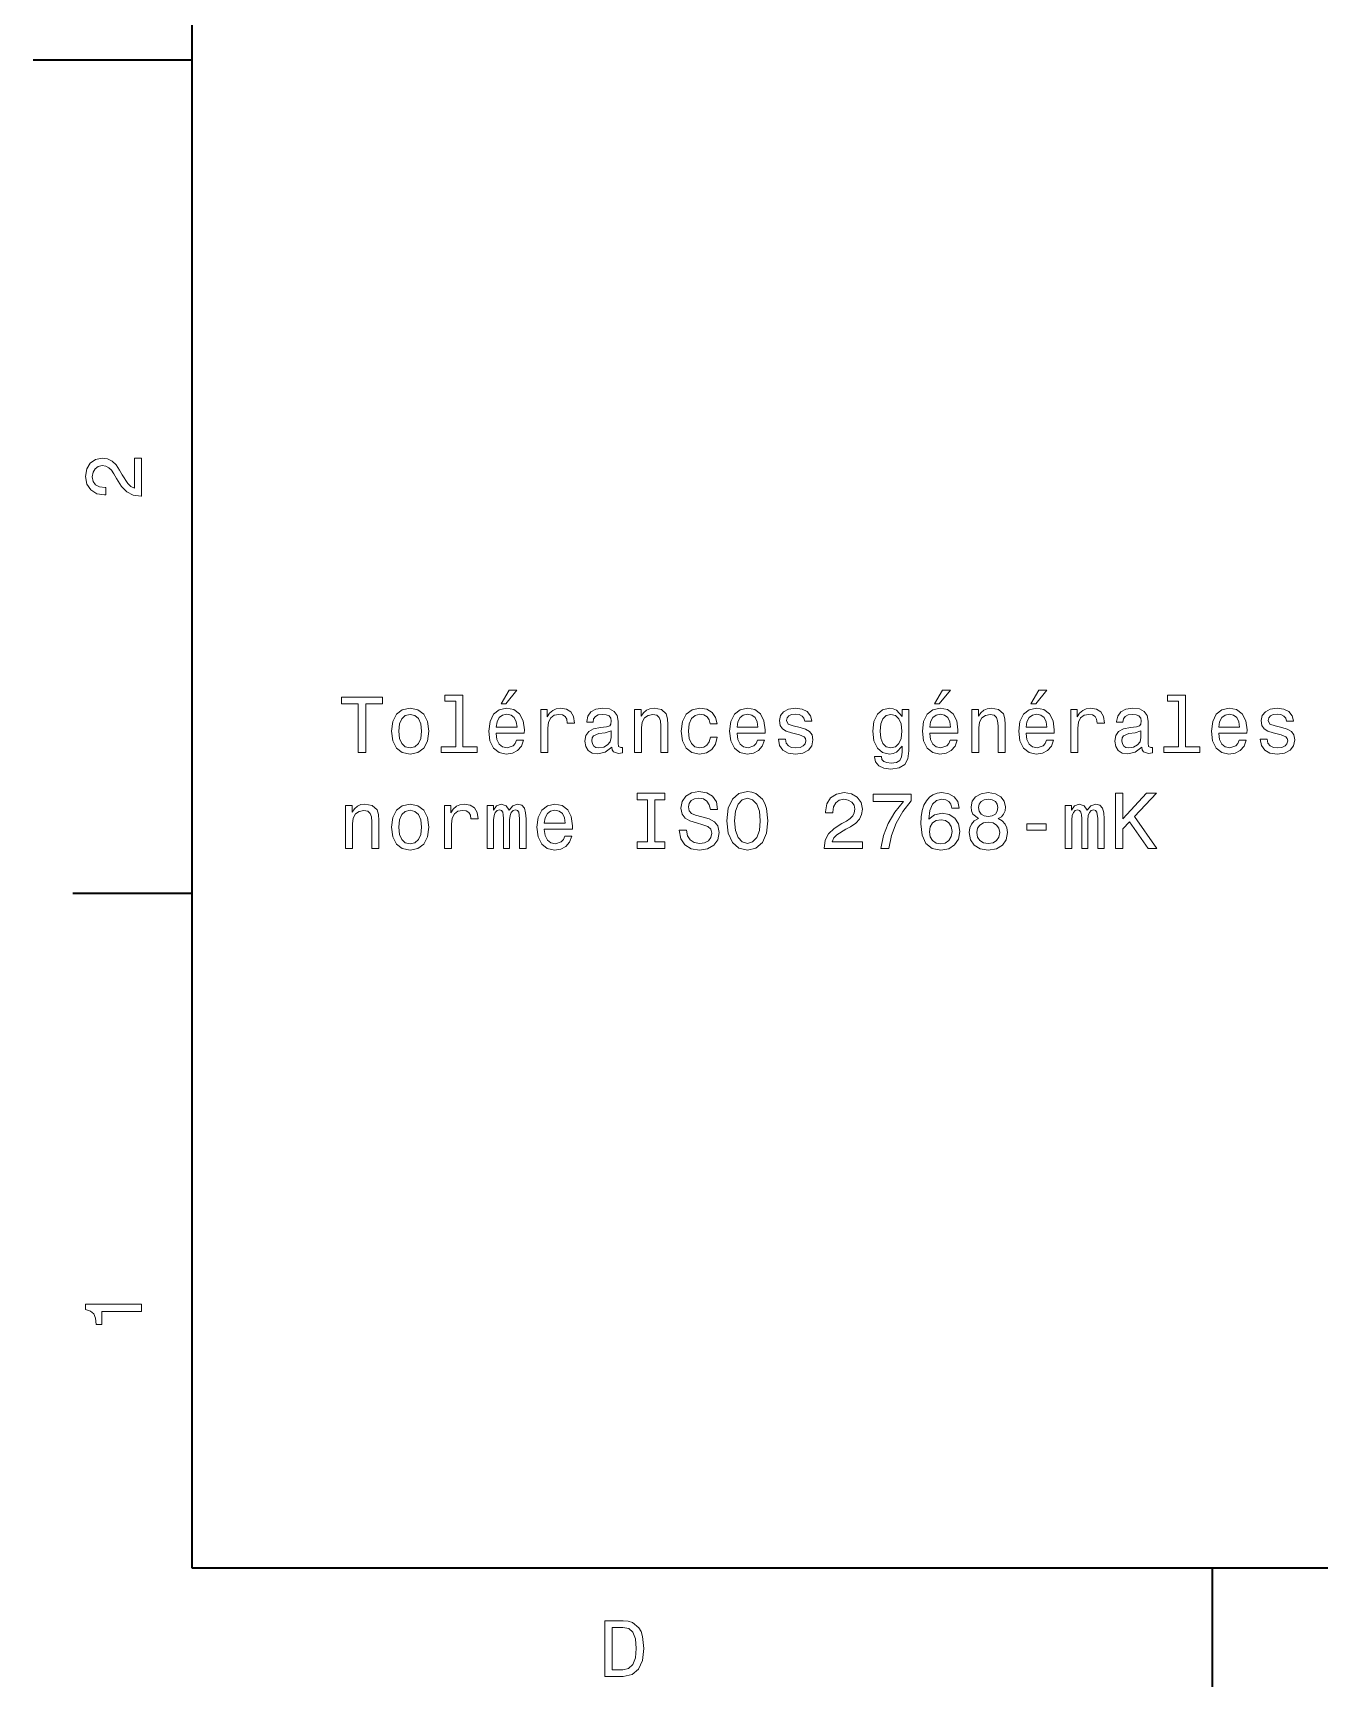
# Model space of a CAD drawing. Extents: x 0 to 297, y 0 to 210.
# Drawn here: x 0 to 81.1, y 2.5 to 106.7 of the extents above; entities that cross this region are included whole.
import ezdxf

# ---------------------------------------------------------------- set-up
doc = ezdxf.new("R2010")
doc.units = 0

msp = doc.modelspace()

# ---------------------------------------------------------------- linework, layer by layer
at = {"color": 7, "lineweight": 35}
for p, q in [((10, 200), (10, 10)), ((10, 10), (287, 10))]:
    msp.add_line(p, q, dxfattribs=at)
at = {"color": 7, "lineweight": 35, "ltscale": 0.25}
msp.add_line((10, 105), (0, 105), dxfattribs=at)
at = {"color": 7, "lineweight": 35, "ltscale": 0.1875}
for p, q in [((10, 52.5), (2.5, 52.5)), ((74.300003, 10), (74.300003, 2.5))]:
    msp.add_line(p, q, dxfattribs=at)
at = {"color": 7, "lineweight": 13}
for points in [[(6.833213, 77.519447), (6.833213, 79.925072), (6.399496, 79.925072), (6.399496, 78.023773), (6.162464, 78.129684), (5.965778, 78.311241), (5.607709, 78.871033), (5.456412, 79.168587), (5.239553, 79.501442), (4.987392, 79.738472), (4.689842, 79.874641), (4.351945, 79.925072), (3.928314, 79.839333), (3.595461, 79.602303), (3.383646, 79.239189), (3.307997, 78.770172), (3.393732, 78.286018), (3.630764, 77.91787), (4.009006, 77.680832), (4.508286, 77.600143), (4.578891, 77.600143), (4.578891, 78.059074), (4.538545, 78.059074), (4.195605, 78.104462), (3.943444, 78.240631), (3.782061, 78.457489), (3.726585, 78.744957), (3.777017, 79.03746), (3.903098, 79.254318), (4.099784, 79.395531), (4.346902, 79.445961), (4.578891, 79.41066), (4.775577, 79.314842), (4.947046, 79.153458), (5.098343, 78.931557), (5.259727, 78.634003), (5.572406, 78.139771), (5.90526, 77.791786), (6.308718, 77.585014), (6.818084, 77.519447)], [(20.496288, 61.365845), (20.960266, 61.365845), (20.960266, 64.442215), (22.019344, 64.442215), (22.019344, 64.865845), (19.432169, 64.865845), (19.432169, 64.442215), (20.496288, 64.442215)], [(26.638941, 64.613686), (26.638941, 61.739044), (25.726116, 61.739044), (25.726116, 61.365845), (27.990524, 61.365845), (27.990524, 61.739044), (27.082745, 61.739044), (27.082745, 64.986885), (25.942974, 64.986885), (25.942974, 64.613686)], [(29.488365, 64.442215), (29.785915, 64.442215), (30.486923, 65.299561), (29.992687, 65.299561)], [(56.812569, 64.442215), (57.110119, 64.442215), (57.811127, 65.299561), (57.316891, 65.299561)], [(62.884613, 64.442215), (63.182163, 64.442215), (63.883171, 65.299561), (63.388935, 65.299561)], [(72.179276, 64.613686), (72.179276, 61.739044), (71.266457, 61.739044), (71.266457, 61.365845), (73.530869, 61.365845), (73.530869, 61.739044), (72.623085, 61.739044), (72.623085, 64.986885), (71.483315, 64.986885), (71.483315, 64.613686)], [(22.58923, 62.71743), (22.66992, 62.102158), (22.901909, 61.648266), (23.270065, 61.365845), (23.764301, 61.270023), (24.253494, 61.365845), (24.621649, 61.643223), (24.853638, 62.097115), (24.939373, 62.71743), (24.853638, 63.332703), (24.621649, 63.791637), (24.253494, 64.069016), (23.764301, 64.169876), (23.270065, 64.069016), (22.901909, 63.786594), (22.66992, 63.332703)], [(23.043119, 62.722473), (23.088509, 63.176365), (23.229719, 63.504173), (23.456665, 63.705902), (23.764301, 63.776508), (24.066895, 63.705902), (24.29384, 63.509216), (24.435051, 63.176365), (24.485481, 62.722473), (24.435051, 62.263538), (24.29384, 61.930687), (24.066895, 61.728958), (23.764301, 61.663395), (23.456665, 61.728958), (23.229719, 61.930687), (23.088509, 62.263538)], [(29.180727, 62.591351), (30.955944, 62.591351), (30.960987, 62.798122), (30.880295, 63.378094), (30.658394, 63.81181), (30.305367, 64.074059), (29.836346, 64.169876), (29.377415, 64.069016), (29.024387, 63.786594), (28.797443, 63.32766), (28.716751, 62.722473), (28.7924, 62.102158), (29.019344, 61.648266), (29.367327, 61.365845), (29.821217, 61.270023), (30.214588, 61.335587), (30.537355, 61.507053), (30.774387, 61.779388), (30.910555, 62.142502), (30.471794, 62.142502), (30.381016, 61.940773), (30.249891, 61.789474), (29.876694, 61.668438), (29.58923, 61.723915), (29.37237, 61.900429), (29.231159, 62.187889), (29.180727, 62.576218)], [(29.180727, 62.964546), (29.236202, 63.312531), (29.37237, 63.569736), (29.579144, 63.726074), (29.851477, 63.781551), (30.118767, 63.726074), (30.325541, 63.569736), (30.451622, 63.312531), (30.497009, 62.964546)], [(31.994848, 61.365845), (32.438652, 61.365845), (32.438652, 62.914116), (32.484039, 63.287315), (32.620209, 63.554604), (32.84211, 63.715988), (33.13966, 63.771465), (33.361565, 63.73616), (33.527988, 63.635296), (33.628853, 63.463829), (33.664158, 63.231838), (34.113007, 63.231838), (34.052486, 63.640339), (33.886059, 63.932846), (33.608681, 64.10936), (33.230438, 64.169876), (32.973236, 64.129532), (32.751331, 64.028671), (32.554646, 63.857201), (32.398308, 63.62521), (32.398308, 64.074059), (31.994848, 64.074059)], [(36.473236, 61.718872), (36.473236, 61.703739), (36.498451, 61.532272), (36.574097, 61.411232), (36.891823, 61.315411), (37.138939, 61.355759), (37.138939, 61.698696), (37.033035, 61.683567), (36.891823, 61.74913), (36.866608, 61.950859), (36.866608, 63.352875), (36.806087, 63.710945), (36.629578, 63.963108), (36.321938, 64.114403), (35.888222, 64.169876), (35.464592, 64.10936), (35.151909, 63.937889), (34.955223, 63.670601), (34.889664, 63.317574), (34.889664, 63.287315), (35.288078, 63.287315), (35.32338, 63.49913), (35.43433, 63.650429), (35.615887, 63.741203), (35.873093, 63.776508), (36.120209, 63.751293), (36.296722, 63.675644), (36.40263, 63.544518), (36.437935, 63.362965), (36.417759, 63.151146), (36.337067, 63.045238), (36.135338, 62.994808), (35.757095, 62.95446), (35.32338, 62.863682), (35.015743, 62.702301), (34.834187, 62.450138), (34.778709, 62.076939), (34.829144, 61.744087), (34.985481, 61.496967), (35.237644, 61.34063), (35.585625, 61.285152), (36.054649, 61.39106)], [(37.900467, 61.365845), (38.344273, 61.365845), (38.344273, 62.929245), (38.389664, 63.287315), (38.535915, 63.549561), (38.762859, 63.710945), (39.065453, 63.771465), (39.307529, 63.721031), (39.458824, 63.584866), (39.534473, 63.357918), (39.559692, 63.055325), (39.559692, 61.365845), (40.003494, 61.365845), (40.003494, 63.146103), (39.983322, 63.504173), (39.892544, 63.801723), (39.594994, 64.074059), (39.131016, 64.169876), (38.87381, 64.134575), (38.656952, 64.038757), (38.470352, 63.877373), (38.324097, 63.660515), (38.324097, 64.074059), (37.900467, 64.074059)], [(42.661278, 63.176365), (43.100037, 63.176365), (43.009258, 63.579823), (42.7924, 63.897545), (42.454506, 64.094231), (42.015743, 64.169876), (41.531593, 64.069016), (41.163437, 63.786594), (40.93145, 63.32766), (40.850758, 62.712387), (40.926407, 62.102158), (41.153351, 61.648266), (41.511421, 61.365845), (42.000614, 61.270023), (42.434334, 61.345673), (42.772228, 61.557487), (43.004215, 61.890339), (43.10508, 62.334145), (42.68145, 62.334145), (42.605801, 62.051723), (42.464592, 61.839909), (42.262863, 61.708786), (42.015743, 61.668438), (41.708107, 61.734001), (41.486206, 61.93573), (41.350037, 62.263538), (41.304649, 62.727516), (41.350037, 63.181408), (41.491249, 63.509216), (41.718193, 63.710945), (42.015743, 63.781551), (42.277992, 63.73616), (42.474678, 63.620167), (42.605801, 63.428524)], [(44.360844, 62.591351), (46.136059, 62.591351), (46.141102, 62.798122), (46.06041, 63.378094), (45.838509, 63.81181), (45.485481, 64.074059), (45.016464, 64.169876), (44.557529, 64.069016), (44.204506, 63.786594), (43.977558, 63.32766), (43.896866, 62.722473), (43.972515, 62.102158), (44.199459, 61.648266), (44.547443, 61.365845), (45.001335, 61.270023), (45.394707, 61.335587), (45.717472, 61.507053), (45.954506, 61.779388), (46.090668, 62.142502), (45.651909, 62.142502), (45.561131, 61.940773), (45.430008, 61.789474), (45.056808, 61.668438), (44.769344, 61.723915), (44.552486, 61.900429), (44.411278, 62.187889), (44.360844, 62.576218)], [(44.360844, 62.964546), (44.416321, 63.312531), (44.552486, 63.569736), (44.759258, 63.726074), (45.031593, 63.781551), (45.298882, 63.726074), (45.505653, 63.569736), (45.631737, 63.312531), (45.677124, 62.964546)], [(48.334908, 62.944374), (47.906231, 63.045238), (47.588509, 63.161232), (47.482601, 63.398266), (47.512859, 63.564693), (47.618767, 63.68573), (47.790237, 63.761379), (48.037354, 63.791637), (48.274387, 63.761379), (48.460987, 63.670601), (48.582024, 63.534431), (48.632454, 63.352875), (49.066174, 63.352875), (49.066174, 63.362965), (48.990524, 63.690773), (48.783752, 63.947979), (48.460987, 64.10936), (48.037354, 64.169876), (47.608681, 64.10936), (47.296001, 63.942932), (47.099316, 63.695816), (47.038795, 63.383137), (47.084183, 63.080544), (47.225395, 62.868725), (47.457382, 62.71743), (47.79528, 62.611523), (48.289516, 62.490486), (48.59211, 62.364403), (48.672802, 62.263538), (48.703064, 62.112244), (48.657673, 61.925644), (48.536636, 61.784431), (48.339951, 61.693653), (48.077702, 61.663395), (47.800323, 61.693653), (47.598595, 61.799561), (47.462425, 61.971031), (47.406952, 62.208065), (46.978279, 62.208065), (47.048882, 61.804607), (47.255653, 61.5121), (47.583466, 61.335587), (48.037354, 61.270023), (48.511421, 61.335587), (48.859402, 61.5121), (49.071217, 61.794518), (49.146866, 62.162674), (49.091393, 62.480396), (48.935051, 62.697258), (48.677845, 62.838467)], [(55.188652, 61.486881), (55.188652, 64.074059), (54.765018, 64.074059), (54.765018, 63.635296), (54.417038, 64.033714), (54.205219, 64.134575), (53.968189, 64.169876), (53.539516, 64.069016), (53.206661, 63.786594), (52.989803, 63.332703), (52.914154, 62.722473), (52.989803, 62.107201), (53.206661, 61.653309), (53.539516, 61.365845), (53.968189, 61.270023), (54.210262, 61.305325), (54.411995, 61.396103), (54.765018, 61.779388), (54.765018, 61.396103), (54.724674, 61.09351), (54.613724, 60.876652), (54.401905, 60.750572), (54.084183, 60.705181), (53.806805, 60.735443), (53.610119, 60.811089), (53.494125, 60.942215), (53.458824, 61.118725), (53.030148, 61.118725), (53.030148, 61.098553), (53.095711, 60.775787), (53.29744, 60.53371), (53.620205, 60.377373), (54.058968, 60.321896), (54.583462, 60.397545), (54.931446, 60.60936), (55.128132, 60.977516)], [(53.373089, 62.722473), (53.418476, 63.171322), (53.554646, 63.504173), (53.76646, 63.700859), (54.048882, 63.771465), (54.346432, 63.700859), (54.568333, 63.504173), (54.704502, 63.171322), (54.754932, 62.722473), (54.704502, 62.263538), (54.568333, 61.93573), (54.346432, 61.734001), (54.048882, 61.668438), (53.76646, 61.734001), (53.554646, 61.93573), (53.418476, 62.268581)], [(56.504932, 62.591351), (58.280148, 62.591351), (58.285191, 62.798122), (58.204498, 63.378094), (57.982597, 63.81181), (57.62957, 64.074059), (57.160553, 64.169876), (56.701618, 64.069016), (56.348591, 63.786594), (56.121647, 63.32766), (56.040955, 62.722473), (56.116604, 62.102158), (56.343548, 61.648266), (56.691532, 61.365845), (57.14542, 61.270023), (57.538795, 61.335587), (57.861561, 61.507053), (58.098591, 61.779388), (58.23476, 62.142502), (57.795998, 62.142502), (57.705219, 61.940773), (57.574097, 61.789474), (57.200897, 61.668438), (56.913433, 61.723915), (56.696575, 61.900429), (56.555363, 62.187889), (56.504932, 62.576218)], [(56.504932, 62.964546), (56.560406, 63.312531), (56.696575, 63.569736), (56.903347, 63.726074), (57.175682, 63.781551), (57.442974, 63.726074), (57.649746, 63.569736), (57.775826, 63.312531), (57.821213, 62.964546)], [(59.152626, 61.365845), (59.596428, 61.365845), (59.596428, 62.929245), (59.641819, 63.287315), (59.788071, 63.549561), (60.015018, 63.710945), (60.317612, 63.771465), (60.559685, 63.721031), (60.710983, 63.584866), (60.786633, 63.357918), (60.811848, 63.055325), (60.811848, 61.365845), (61.255653, 61.365845), (61.255653, 63.146103), (61.235477, 63.504173), (61.144699, 63.801723), (60.847149, 64.074059), (60.383175, 64.169876), (60.125969, 64.134575), (59.909111, 64.038757), (59.722511, 63.877373), (59.576256, 63.660515), (59.576256, 64.074059), (59.152626, 64.074059)], [(62.576977, 62.591351), (64.352188, 62.591351), (64.357239, 62.798122), (64.276543, 63.378094), (64.054642, 63.81181), (63.701614, 64.074059), (63.232597, 64.169876), (62.773663, 64.069016), (62.420635, 63.786594), (62.193691, 63.32766), (62.112999, 62.722473), (62.188648, 62.102158), (62.415592, 61.648266), (62.763577, 61.365845), (63.217464, 61.270023), (63.61084, 61.335587), (63.933605, 61.507053), (64.170639, 61.779388), (64.306808, 62.142502), (63.868042, 62.142502), (63.777264, 61.940773), (63.646141, 61.789474), (63.272942, 61.668438), (62.985477, 61.723915), (62.76862, 61.900429), (62.627407, 62.187889), (62.576977, 62.576218)], [(62.576977, 62.964546), (62.63245, 63.312531), (62.76862, 63.569736), (62.975391, 63.726074), (63.247726, 63.781551), (63.515018, 63.726074), (63.72179, 63.569736), (63.84787, 63.312531), (63.893257, 62.964546)], [(65.391098, 61.365845), (65.8349, 61.365845), (65.8349, 62.914116), (65.880295, 63.287315), (66.016457, 63.554604), (66.238358, 63.715988), (66.535904, 63.771465), (66.757813, 63.73616), (66.92424, 63.635296), (67.025101, 63.463829), (67.06041, 63.231838), (67.509247, 63.231838), (67.44873, 63.640339), (67.282303, 63.932846), (67.004929, 64.10936), (66.626686, 64.169876), (66.369484, 64.129532), (66.147583, 64.028671), (65.950897, 63.857201), (65.794556, 63.62521), (65.794556, 64.074059), (65.391098, 64.074059)], [(69.869476, 61.718872), (69.869476, 61.703739), (69.894699, 61.532272), (69.970345, 61.411232), (70.288071, 61.315411), (70.535187, 61.355759), (70.535187, 61.698696), (70.429276, 61.683567), (70.288071, 61.74913), (70.262848, 61.950859), (70.262848, 63.352875), (70.202332, 63.710945), (70.025818, 63.963108), (69.718185, 64.114403), (69.28447, 64.169876), (68.86084, 64.10936), (68.548157, 63.937889), (68.351471, 63.670601), (68.285904, 63.317574), (68.285904, 63.287315), (68.684326, 63.287315), (68.719627, 63.49913), (68.830582, 63.650429), (69.012131, 63.741203), (69.269333, 63.776508), (69.516457, 63.751293), (69.69297, 63.675644), (69.798874, 63.544518), (69.834183, 63.362965), (69.814011, 63.151146), (69.733315, 63.045238), (69.531586, 62.994808), (69.153343, 62.95446), (68.719627, 62.863682), (68.411987, 62.702301), (68.230438, 62.450138), (68.174957, 62.076939), (68.225388, 61.744087), (68.381729, 61.496967), (68.633896, 61.34063), (68.981873, 61.285152), (69.450897, 61.39106)], [(74.721069, 62.591351), (76.496277, 62.591351), (76.501328, 62.798122), (76.420631, 63.378094), (76.19873, 63.81181), (75.845703, 64.074059), (75.376686, 64.169876), (74.917755, 64.069016), (74.564728, 63.786594), (74.337784, 63.32766), (74.257088, 62.722473), (74.332733, 62.102158), (74.559677, 61.648266), (74.907669, 61.365845), (75.361557, 61.270023), (75.754929, 61.335587), (76.077698, 61.507053), (76.314728, 61.779388), (76.450897, 62.142502), (76.012131, 62.142502), (75.921356, 61.940773), (75.79023, 61.789474), (75.41703, 61.668438), (75.129562, 61.723915), (74.912704, 61.900429), (74.7715, 62.187889), (74.721069, 62.576218)], [(74.721069, 62.964546), (74.776535, 63.312531), (74.912704, 63.569736), (75.119476, 63.726074), (75.391815, 63.781551), (75.659103, 63.726074), (75.865875, 63.569736), (75.991959, 63.312531), (76.037346, 62.964546)], [(78.695129, 62.944374), (78.266449, 63.045238), (77.94873, 63.161232), (77.842819, 63.398266), (77.873077, 63.564693), (77.978989, 63.68573), (78.150459, 63.761379), (78.397575, 63.791637), (78.634613, 63.761379), (78.821213, 63.670601), (78.942245, 63.534431), (78.992676, 63.352875), (79.426392, 63.352875), (79.426392, 63.362965), (79.350746, 63.690773), (79.143974, 63.947979), (78.821213, 64.10936), (78.397575, 64.169876), (77.968903, 64.10936), (77.656219, 63.942932), (77.459534, 63.695816), (77.399017, 63.383137), (77.444412, 63.080544), (77.585617, 62.868725), (77.817604, 62.71743), (78.155502, 62.611523), (78.649734, 62.490486), (78.952332, 62.364403), (79.03302, 62.263538), (79.063278, 62.112244), (79.017899, 61.925644), (78.896858, 61.784431), (78.700172, 61.693653), (78.437927, 61.663395), (78.160545, 61.693653), (77.958817, 61.799561), (77.822647, 61.971031), (77.767174, 62.208065), (77.338501, 62.208065), (77.409103, 61.804607), (77.615875, 61.5121), (77.943687, 61.335587), (78.397575, 61.270023), (78.871643, 61.335587), (79.21962, 61.5121), (79.431442, 61.794518), (79.507088, 62.162674), (79.451614, 62.480396), (79.295273, 62.697258), (79.038071, 62.838467)], [(36.422802, 62.313972), (36.362282, 62.051723), (36.200901, 61.849995), (35.958824, 61.718872), (35.661278, 61.673481), (35.469635, 61.698696), (35.333466, 61.779388), (35.24773, 61.920601), (35.222515, 62.117287), (35.242687, 62.2938), (35.32338, 62.41988), (35.646145, 62.561089), (36.054649, 62.621609), (36.422802, 62.742645)], [(69.819046, 62.313972), (69.75853, 62.051723), (69.597153, 61.849995), (69.355072, 61.718872), (69.057526, 61.673481), (68.865875, 61.698696), (68.729713, 61.779388), (68.643982, 61.920601), (68.618759, 62.117287), (68.638931, 62.2938), (68.719627, 62.41988), (69.042389, 62.561089), (69.450897, 62.621609), (69.819046, 62.742645)], [(38.712425, 55.742645), (38.066895, 55.742645), (38.066895, 55.319016), (39.821938, 55.319016), (39.821938, 55.742645), (39.176407, 55.742645), (39.176407, 58.395386), (39.821938, 58.395386), (39.821938, 58.819016), (38.066895, 58.819016), (38.066895, 58.395386), (38.712425, 58.395386)], [(41.183609, 56.473915), (40.724678, 56.473915), (40.825539, 55.939331), (41.077705, 55.545959), (41.466034, 55.308929), (41.990524, 55.223194), (42.509979, 55.303886), (42.898308, 55.525787), (43.145424, 55.873772), (43.236206, 56.332703), (43.160557, 56.74625), (42.948738, 57.013538), (42.605801, 57.190052), (42.146866, 57.321178), (41.753494, 57.417), (41.496292, 57.52795), (41.350037, 57.689331), (41.304649, 57.941494), (41.350037, 58.168438), (41.481163, 58.339909), (41.682892, 58.455902), (41.960266, 58.49625), (42.242691, 58.445816), (42.464592, 58.30965), (42.610844, 58.082703), (42.68145, 57.775066), (43.140381, 57.775066), (43.140381, 57.785152), (43.059692, 58.259216), (42.822662, 58.612244), (42.449463, 58.834145), (41.945137, 58.909794), (41.491249, 58.834145), (41.138222, 58.62233), (40.911278, 58.294521), (40.830585, 57.870888), (40.896149, 57.492645), (41.087791, 57.235443), (41.390381, 57.063972), (41.803928, 56.93285), (42.212429, 56.816853), (42.520065, 56.705902), (42.706665, 56.544521), (42.772228, 56.282272), (42.711708, 56.01498), (42.555367, 55.813251), (42.318336, 55.687172), (42.0107, 55.646824), (41.667763, 55.702301), (41.40551, 55.863686), (41.239086, 56.125931)], [(43.720352, 57.069016), (43.811131, 56.282272), (44.07338, 55.702301), (44.48188, 55.344231), (45.016464, 55.223194), (45.546001, 55.344231), (45.959549, 55.702301), (46.216751, 56.282272), (46.312572, 57.069016), (46.216751, 57.850716), (46.105801, 58.168438), (45.959549, 58.430687), (45.546001, 58.788757), (45.293839, 58.879536), (45.016464, 58.914837), (44.476837, 58.788757), (44.068336, 58.43573), (43.811131, 57.855759)], [(44.204506, 57.069016), (44.259979, 57.679245), (44.426407, 58.128094), (44.683609, 58.400429), (45.016464, 58.49625), (45.344273, 58.400429), (45.601479, 58.123051), (45.767906, 57.674202), (45.828423, 57.069016), (45.767906, 56.458786), (45.601479, 56.009937), (45.344273, 55.737602), (45.016464, 55.646824), (44.683609, 55.737602), (44.426407, 56.009937), (44.259979, 56.453743)], [(49.85796, 55.319016), (52.26358, 55.319016), (52.26358, 55.752731), (50.362282, 55.752731), (50.468189, 55.989765), (50.649746, 56.186451), (51.209545, 56.544521), (51.507095, 56.695816), (51.839947, 56.912674), (52.076981, 57.164837), (52.213146, 57.462387), (52.26358, 57.800285), (52.177845, 58.223915), (51.940811, 58.556767), (51.577702, 58.768585), (51.108681, 58.844231), (50.624531, 58.758495), (50.256374, 58.521465), (50.019341, 58.143223), (49.938652, 57.643944), (49.938652, 57.573338), (50.397583, 57.573338), (50.397583, 57.613686), (50.442974, 57.956623), (50.57914, 58.208786), (50.795998, 58.370167), (51.083466, 58.425644), (51.375973, 58.37521), (51.592831, 58.24913), (51.734039, 58.052444), (51.784473, 57.805328), (51.749168, 57.573338), (51.653347, 57.376652), (51.491966, 57.205181), (51.270061, 57.053886), (50.972511, 56.892502), (50.478279, 56.579823), (50.130295, 56.246971), (49.923523, 55.84351), (49.85796, 55.334145)], [(53.423519, 55.319016), (53.932888, 55.319016), (54.099312, 56.15115), (54.391819, 56.927807), (54.805367, 57.648987), (55.34499, 58.32478), (55.34499, 58.743366), (52.944412, 58.743366), (52.944412, 58.284431), (54.86084, 58.284431), (54.306084, 57.6036), (53.887497, 56.892502), (53.59499, 56.136017)], [(58.370926, 57.875931), (58.275105, 58.284431), (58.053204, 58.587029), (57.710262, 58.778671), (57.26646, 58.844231), (56.96891, 58.808929), (56.711704, 58.713108), (56.48476, 58.556767), (56.293118, 58.334866), (56.141819, 58.057487), (56.030869, 57.719593), (55.960262, 57.321178), (55.94009, 56.87233), (56.020782, 56.156193), (56.267899, 55.636738), (56.666317, 55.324059), (57.210983, 55.218151), (57.700176, 55.308929), (58.073376, 55.545959), (58.315449, 55.919159), (58.401184, 56.393223), (58.315449, 56.87233), (58.083462, 57.240486), (57.725391, 57.472473), (57.28159, 57.553165), (56.802483, 57.452301), (56.444412, 57.164837), (56.520061, 57.719593), (56.681446, 58.118008), (56.928562, 58.355038), (57.271503, 58.43573), (57.523663, 58.395386), (57.715305, 58.289478), (57.841389, 58.112965), (57.906948, 57.875931)], [(59.571213, 57.205181), (59.314011, 57.063972), (59.137497, 56.867287), (59.026546, 56.620167), (58.991241, 56.322617), (59.071934, 55.873772), (59.303921, 55.525787), (59.682163, 55.303886), (60.196575, 55.218151), (60.70594, 55.303886), (61.084183, 55.525787), (61.31617, 55.873772), (61.401905, 56.322617), (61.361561, 56.620167), (61.255653, 56.867287), (61.074097, 57.063972), (60.821934, 57.205181), (61.023663, 57.326221), (61.164875, 57.492645), (61.250607, 57.694374), (61.280869, 57.941494), (61.200176, 58.299564), (60.988361, 58.587029), (60.64542, 58.773628), (60.196575, 58.844231), (59.742683, 58.773628), (59.399742, 58.587029), (59.182884, 58.299564), (59.107235, 57.941494), (59.132454, 57.694374), (59.218189, 57.492645)], [(59.586342, 57.90115), (59.62669, 58.123051), (59.747726, 58.294521), (59.939369, 58.400429), (60.196575, 58.440773), (60.448734, 58.400429), (60.640377, 58.294521), (60.761414, 58.123051), (60.806805, 57.90115), (60.761414, 57.674202), (60.640377, 57.497688), (60.448734, 57.381695), (60.196575, 57.346394), (59.939369, 57.386738), (59.747726, 57.497688), (59.62669, 57.674202)], [(68.210258, 55.319016), (68.67424, 55.319016), (68.67424, 56.564693), (69.087784, 57.008495), (70.262848, 55.319016), (70.827698, 55.319016), (69.415588, 57.346394), (70.787354, 58.819016), (70.172073, 58.819016), (68.67424, 57.200138), (68.67424, 58.819016), (68.210258, 58.819016)], [(19.68433, 55.319016), (20.128134, 55.319016), (20.128134, 56.882416), (20.173523, 57.240486), (20.319777, 57.502731), (20.546722, 57.664116), (20.849316, 57.724636), (21.091391, 57.674202), (21.242687, 57.538036), (21.318335, 57.311089), (21.343552, 57.008495), (21.343552, 55.319016), (21.787355, 55.319016), (21.787355, 57.099274), (21.767183, 57.457344), (21.676405, 57.754894), (21.378855, 58.027229), (20.914877, 58.123051), (20.657673, 58.087746), (20.440813, 57.991928), (20.254215, 57.830544), (20.10796, 57.613686), (20.10796, 58.027229), (19.68433, 58.027229)], [(22.58923, 56.670601), (22.66992, 56.055328), (22.901909, 55.601437), (23.270065, 55.319016), (23.764301, 55.223194), (24.253494, 55.319016), (24.621649, 55.596394), (24.853638, 56.050285), (24.939373, 56.670601), (24.853638, 57.285873), (24.621649, 57.744808), (24.253494, 58.022186), (23.764301, 58.123051), (23.270065, 58.022186), (22.901909, 57.739765), (22.66992, 57.285873)], [(23.043119, 56.675644), (23.088509, 57.129536), (23.229719, 57.457344), (23.456665, 57.659073), (23.764301, 57.729679), (24.066895, 57.659073), (24.29384, 57.462387), (24.435051, 57.129536), (24.485481, 56.675644), (24.435051, 56.216709), (24.29384, 55.883858), (24.066895, 55.682129), (23.764301, 55.616566), (23.456665, 55.682129), (23.229719, 55.883858), (23.088509, 56.216709)], [(25.922802, 55.319016), (26.366606, 55.319016), (26.366606, 56.867287), (26.411995, 57.240486), (26.548162, 57.507774), (26.770065, 57.669159), (27.067616, 57.724636), (27.289516, 57.689331), (27.455944, 57.588467), (27.556808, 57.417), (27.59211, 57.185009), (28.040958, 57.185009), (27.980438, 57.59351), (27.814013, 57.886017), (27.536636, 58.062531), (27.158394, 58.123051), (26.901188, 58.082703), (26.679287, 57.981838), (26.482601, 57.810371), (26.32626, 57.578381), (26.32626, 58.027229), (25.922802, 58.027229)], [(28.615887, 55.319016), (29.024387, 55.319016), (29.024387, 57.129536), (29.049603, 57.401867), (29.125252, 57.598553), (29.241245, 57.71455), (29.392544, 57.759937), (29.51358, 57.719593), (29.594273, 57.618729), (29.634617, 57.447258), (29.649748, 57.220314), (29.649748, 55.319016), (30.033033, 55.319016), (30.033033, 57.129536), (30.05825, 57.396824), (30.133898, 57.59351), (30.254936, 57.71455), (30.406231, 57.759937), (30.527269, 57.719593), (30.60796, 57.618729), (30.658394, 57.220314), (30.658394, 55.319016), (31.066895, 55.319016), (31.066895, 57.190052), (31.041679, 57.578381), (30.960987, 57.875931), (30.799603, 58.057487), (30.537355, 58.123051), (30.229719, 58.022186), (29.992687, 57.729679), (29.806087, 58.017143), (29.493408, 58.123051), (29.205944, 58.022186), (29.009258, 57.739765), (29.009258, 58.027229), (28.615887, 58.027229)], [(32.216751, 56.544521), (33.991966, 56.544521), (33.997009, 56.751293), (33.916317, 57.331264), (33.694416, 57.76498), (33.341393, 58.027229), (32.872368, 58.123051), (32.413437, 58.022186), (32.06041, 57.739765), (31.833466, 57.28083), (31.752773, 56.675644), (31.828423, 56.055328), (32.055367, 55.601437), (32.403351, 55.319016), (32.857239, 55.223194), (33.25061, 55.288757), (33.57338, 55.460224), (33.81041, 55.732559), (33.946579, 56.095673), (33.507816, 56.095673), (33.417038, 55.893944), (33.285915, 55.742645), (32.912716, 55.621609), (32.625252, 55.677086), (32.408394, 55.8536), (32.267181, 56.14106), (32.216751, 56.529388)], [(32.216751, 56.917717), (32.272224, 57.265701), (32.408394, 57.522907), (32.615166, 57.679245), (32.887501, 57.734722), (33.154793, 57.679245), (33.361565, 57.522907), (33.487644, 57.265701), (33.533035, 56.917717)], [(65.048157, 55.319016), (65.456657, 55.319016), (65.456657, 57.129536), (65.481873, 57.401867), (65.557526, 57.598553), (65.673515, 57.71455), (65.824814, 57.759937), (65.945847, 57.719593), (66.026543, 57.618729), (66.066895, 57.447258), (66.082016, 57.220314), (66.082016, 55.319016), (66.465302, 55.319016), (66.465302, 57.129536), (66.490524, 57.396824), (66.56617, 57.59351), (66.68721, 57.71455), (66.838501, 57.759937), (66.959541, 57.719593), (67.040237, 57.618729), (67.090668, 57.220314), (67.090668, 55.319016), (67.499161, 55.319016), (67.499161, 57.190052), (67.473953, 57.578381), (67.393257, 57.875931), (67.231873, 58.057487), (66.969627, 58.123051), (66.661987, 58.022186), (66.424957, 57.729679), (66.238358, 58.017143), (65.925674, 58.123051), (65.638214, 58.022186), (65.441528, 57.739765), (65.441528, 58.027229), (65.048157, 58.027229)], [(57.911991, 56.38818), (57.856518, 56.070457), (57.715305, 55.828381), (57.488361, 55.667), (57.20594, 55.616566), (56.90839, 55.667), (56.681446, 55.823338), (56.535191, 56.065414), (56.489803, 56.383137), (56.540234, 56.695816), (56.681446, 56.93285), (56.913433, 57.084145), (57.226112, 57.139622), (57.498447, 57.084145), (57.715305, 56.937893), (57.856518, 56.700859)], [(59.475391, 56.332703), (59.520782, 56.599995), (59.667034, 56.801723), (59.893982, 56.93285), (60.196575, 56.978237), (60.494125, 56.93285), (60.721069, 56.801723), (60.867325, 56.599995), (60.917755, 56.332703), (60.867325, 56.045238), (60.721069, 55.828381), (60.494125, 55.687172), (60.196575, 55.641781), (59.893982, 55.687172), (59.667034, 55.828381), (59.520782, 56.045238)], [(62.622364, 56.473915), (63.842827, 56.473915), (63.842827, 56.87233), (62.622364, 56.87233)], [(6.833213, 26.159222), (6.833213, 26.618156), (3.307997, 26.618156), (3.307997, 26.275217), (3.615634, 26.184439), (3.822406, 26.002882), (3.943444, 25.725506), (3.98379, 25.34222), (4.341859, 25.34222), (4.341859, 26.159222)], [(37.194958, 6.666787), (36.029972, 6.666787), (36.029972, 3.166787), (37.194958, 3.166787), (37.744667, 3.277738), (38.153168, 3.615634), (38.405331, 4.165346), (38.496109, 4.916787), (38.415417, 5.683357), (38.314552, 5.985951), (38.173344, 6.228026), (37.764839, 6.555836), (37.497551, 6.636527)], [(37.159653, 6.248199), (37.542938, 6.17255), (37.805187, 5.940562), (37.961525, 5.527017), (38.011959, 4.916787), (37.956482, 4.326729), (37.800144, 3.913184), (37.532852, 3.666066), (37.159653, 3.585375), (36.498989, 3.585375), (36.498989, 6.248199)]]:
    msp.add_lwpolyline(points, close=True, dxfattribs=at)

doc.saveas('drawing.dxf')
